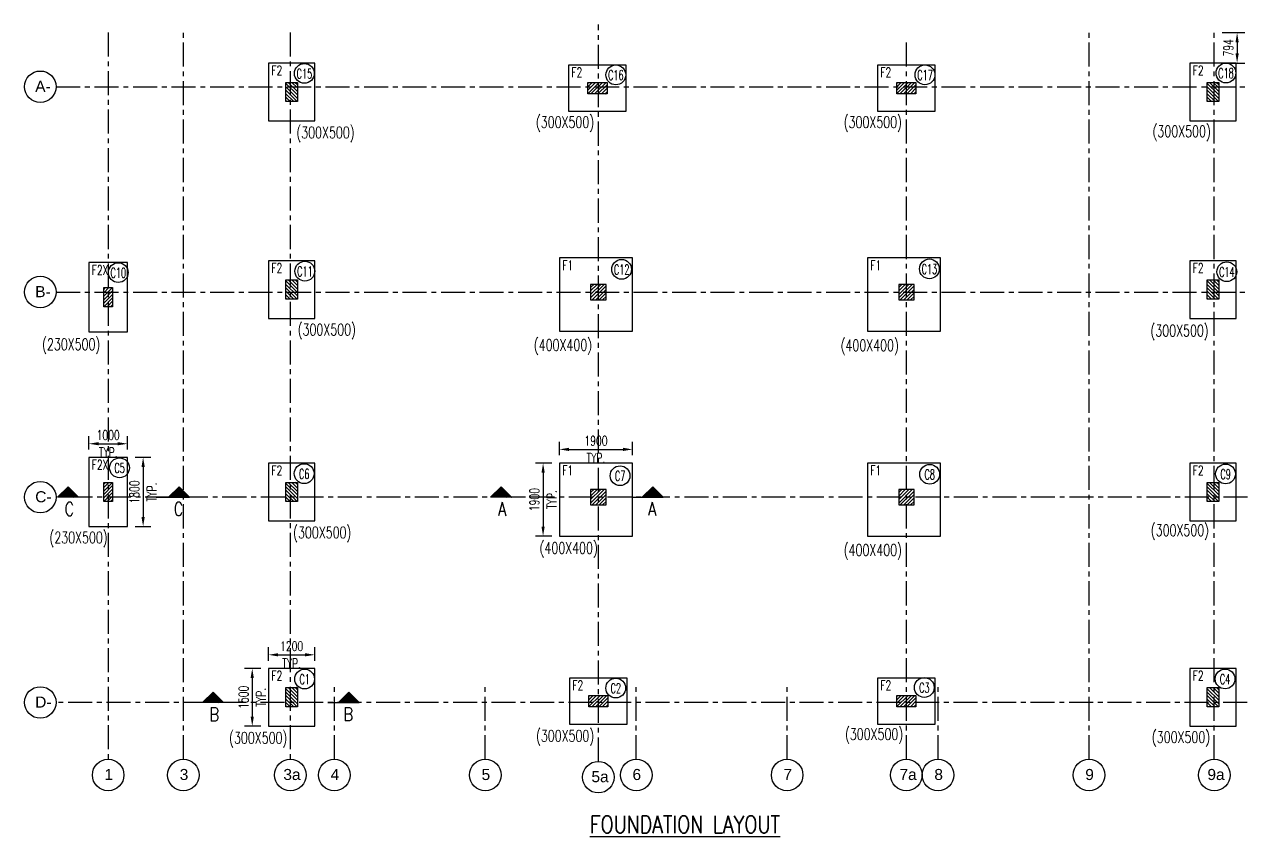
# Model space of a CAD drawing. Header units: millimetres. Extents: x 2659630 to 6742168, y -2425387 to -732288.
# Drawn here: x 3093474 to 3125241, y -1207469 to -1186365 of the extents above; entities that cross this region are included whole.
import ezdxf
from ezdxf.enums import TextEntityAlignment as Align

# ---------------------------------------------------------------- set-up
doc = ezdxf.new("R2010")
doc.units = ezdxf.units.MM
doc.header["$PDMODE"] = 35
doc.header["$PDSIZE"] = -25
doc.linetypes.add('CENTER', pattern=[2, 1.25, -0.25, 0.25, -0.25])
for name, color, linetype in [('S-COLUMN', 1, 'Continuous'), ('S-COLUMN CIRCLE', 9, 'Continuous'), ('S-COLUMN HATCH', 8, 'Continuous'), ('S-COLUMN NO', 2, 'Continuous'), ('S-COLUMN SIZES', 2, 'Continuous'), ('S-DIM-1', 5, 'Continuous'), ('S-FOOTING', 4, 'Continuous'), ('S-GRIDE CIRCLE', 8, 'Continuous'), ('S-GRIDE LINE', 8, 'CENTER'), ('S-GRIDE NO', 1, 'Continuous'), ('S-SECTION MARK', 1, 'Continuous'), ('S-TEXT', 2, 'Continuous'), ('S-TITIL', 6, 'Continuous')]:
    doc.layers.add(name, color=color, linetype=linetype)
doc.styles.add('Arial', font='arial.ttf', dxfattribs={"height": 123})
doc.styles.add('ROMANS', font='r.shx', dxfattribs={"width": 0.7})
doc.dimstyles.new('dim100', dxfattribs={"dimtxt": 250, "dimasz": 250, "dimexe": 200, "dimexo": 200, "dimgap": 100, "dimtad": 1, "dimdec": 0, "dimrnd": 1, "dimzin": 0, "dimdsep": 46, "dimtxsty": 'ROMANS', "dimcen": 0, "dimclrd": 5, "dimclre": 5, "dimclrt": 4, "dimadec": 0, "dimazin": 0, "dimtfac": 1, "dimtdec": 0, "dimtix": 1, "dimtofl": 0, "dimtmove": 2, "dimatfit": 3, "dimfxl": 1, "dimtolj": 1, "dimtzin": 0, "dimlwd": -1, "dimlwe": -1, "dimarcsym": 0})

# ---------------------------------------------------------------- blocks, each defined once
blk = doc.blocks.new('*D1983')
at = {"layer": 'Defpoints', "color": 0, "ltscale": 1200}
for p in [(3099813, -1203099), (3099390, -1204599), (3099813, -1204599)]:
    blk.add_point(p, dxfattribs=at)
at = {"layer": 'S-DIM-1', "color": 5, "ltscale": 2500}
for p, q in [((3099613, -1203099), (3099190, -1203099)), ((3099390, -1203349), (3099390, -1204349)), ((3099613, -1204599), (3099190, -1204599))]:
    blk.add_line(p, q, dxfattribs=at)
at = {"layer": 'S-DIM-1', "color": 5, "ltscale": 1200}
for points in [[(3099432, -1203349), (3099348, -1203349), (3099390, -1203099)], [(3099348, -1204349), (3099432, -1204349), (3099390, -1204599)]]:
    blk.add_solid(points, dxfattribs=at)
at = {"layer": 'S-DIM-1', "color": 4, "ltscale": 1200, "char_height": 250, "attachment_point": 5, "rotation": 90, "style": 'ROMANS'}
for s, insert in [('\\A1;1500', (3099165, -1203849)), ('TYP.', (3099615, -1203849))]:
    blk.add_mtext(s, dxfattribs=dict(at, insert=insert))
blk = doc.blocks.new('*D1982')
at = {"layer": 'Defpoints', "color": 0, "ltscale": 1200}
for p in [(3101013, -1202746), (3099813, -1203099), (3101013, -1203099)]:
    blk.add_point(p, dxfattribs=at)
at = {"layer": 'S-DIM-1', "color": 5, "ltscale": 2500}
for p, q in [((3099813, -1202899), (3099813, -1202546)), ((3101013, -1202899), (3101013, -1202546)), ((3100063, -1202746), (3100763, -1202746))]:
    blk.add_line(p, q, dxfattribs=at)
at = {"layer": 'S-DIM-1', "color": 5, "ltscale": 1200}
for points in [[(3100063, -1202704), (3100063, -1202787), (3099813, -1202746)], [(3100763, -1202787), (3100763, -1202704), (3101013, -1202746)]]:
    blk.add_solid(points, dxfattribs=at)
at = {"layer": 'S-DIM-1', "color": 4, "ltscale": 1200, "char_height": 250, "attachment_point": 5, "style": 'ROMANS'}
for s, insert in [('\\A1;1200', (3100413, -1202521)), ('TYP.', (3100413, -1202971))]:
    blk.add_mtext(s, dxfattribs=dict(at, insert=insert))
blk = doc.blocks.new('*D1984')
at = {"layer": 'Defpoints', "color": 0, "ltscale": 1200}
for p in [(3109268, -1197408), (3107368, -1197762), (3109268, -1197762)]:
    blk.add_point(p, dxfattribs=at)
at = {"layer": 'S-DIM-1', "color": 5, "ltscale": 2500}
for p, q in [((3107368, -1197562), (3107368, -1197208)), ((3109268, -1197562), (3109268, -1197208)), ((3107618, -1197408), (3109018, -1197408))]:
    blk.add_line(p, q, dxfattribs=at)
at = {"layer": 'S-DIM-1', "color": 5, "ltscale": 1200}
for points in [[(3107618, -1197366), (3107618, -1197450), (3107368, -1197408)], [(3109018, -1197450), (3109018, -1197366), (3109268, -1197408)]]:
    blk.add_solid(points, dxfattribs=at)
at = {"layer": 'S-DIM-1', "color": 4, "ltscale": 1200, "char_height": 250, "attachment_point": 5, "style": 'ROMANS'}
for s, insert in [('\\A1;1900', (3108318, -1197183)), ('TYP.', (3108318, -1197633))]:
    blk.add_mtext(s, dxfattribs=dict(at, insert=insert))
blk = doc.blocks.new('*D1985')
at = {"layer": 'Defpoints', "color": 0, "ltscale": 1200}
for p in [(3107368, -1197762), (3106944, -1199662), (3107368, -1199662)]:
    blk.add_point(p, dxfattribs=at)
at = {"layer": 'S-DIM-1', "color": 5, "ltscale": 2500}
for p, q in [((3107168, -1197762), (3106744, -1197762)), ((3106944, -1198012), (3106944, -1199412)), ((3107168, -1199662), (3106744, -1199662))]:
    blk.add_line(p, q, dxfattribs=at)
at = {"layer": 'S-DIM-1', "color": 5, "ltscale": 1200}
for points in [[(3106986, -1198012), (3106903, -1198012), (3106944, -1197762)], [(3106903, -1199412), (3106986, -1199412), (3106944, -1199662)]]:
    blk.add_solid(points, dxfattribs=at)
at = {"layer": 'S-DIM-1', "color": 4, "ltscale": 1200, "char_height": 250, "attachment_point": 5, "rotation": 90, "style": 'ROMANS'}
for s, insert in [('\\A1;1900', (3106719, -1198712)), ('TYP.', (3107169, -1198712))]:
    blk.add_mtext(s, dxfattribs=dict(at, insert=insert))
blk = doc.blocks.new('*D2006')
at = {"layer": 'Defpoints', "color": 0, "ltscale": 1200}
for p in [(3096148, -1197261), (3095148, -1197614), (3096148, -1197614)]:
    blk.add_point(p, dxfattribs=at)
at = {"layer": 'S-DIM-1', "color": 5, "ltscale": 2500}
for p, q in [((3095148, -1197414), (3095148, -1197061)), ((3095398, -1197261), (3095898, -1197261)), ((3096148, -1197414), (3096148, -1197061))]:
    blk.add_line(p, q, dxfattribs=at)
at = {"layer": 'S-DIM-1', "color": 5, "ltscale": 1200}
for points in [[(3095398, -1197219), (3095398, -1197302), (3095148, -1197261)], [(3095898, -1197302), (3095898, -1197219), (3096148, -1197261)]]:
    blk.add_solid(points, dxfattribs=at)
at = {"layer": 'S-DIM-1', "color": 4, "ltscale": 1200, "char_height": 250, "attachment_point": 5, "style": 'ROMANS'}
for s, insert in [('\\A1;1000', (3095648, -1197036)), ('TYP.', (3095648, -1197486))]:
    blk.add_mtext(s, dxfattribs=dict(at, insert=insert))
blk = doc.blocks.new('*D2005')
at = {"layer": 'Defpoints', "color": 0, "ltscale": 1200}
for p in [(3096148, -1197614), (3096148, -1199414), (3096556, -1199414)]:
    blk.add_point(p, dxfattribs=at)
at = {"layer": 'S-DIM-1', "color": 5, "ltscale": 2500}
for p, q in [((3096348, -1197614), (3096756, -1197614)), ((3096556, -1197864), (3096556, -1199164)), ((3096348, -1199414), (3096756, -1199414))]:
    blk.add_line(p, q, dxfattribs=at)
at = {"layer": 'S-DIM-1', "color": 5, "ltscale": 1200}
for points in [[(3096598, -1197864), (3096514, -1197864), (3096556, -1197614)], [(3096514, -1199164), (3096598, -1199164), (3096556, -1199414)]]:
    blk.add_solid(points, dxfattribs=at)
at = {"layer": 'S-DIM-1', "color": 4, "ltscale": 1200, "char_height": 250, "attachment_point": 5, "rotation": 90, "style": 'ROMANS'}
for s, insert in [('\\A1;1800', (3096331, -1198514)), ('TYP.', (3096781, -1198514))]:
    blk.add_mtext(s, dxfattribs=dict(at, insert=insert))
blk = doc.blocks.new('*D2047')
at = {"layer": 'Defpoints', "color": 0, "ltscale": 1200}
for p in [(3124378, -1186576), (3124378, -1187369), (3124970, -1187369)]:
    blk.add_point(p, dxfattribs=at)
at = {"layer": 'S-COLUMN NO', "color": 5, "ltscale": 2500}
for p, q in [((3124578, -1186576), (3125170, -1186576)), ((3124970, -1186826), (3124970, -1187119)), ((3124578, -1187369), (3125170, -1187369))]:
    blk.add_line(p, q, dxfattribs=at)
at = {"layer": 'S-COLUMN NO', "color": 5, "ltscale": 1200}
for points in [[(3125012, -1186826), (3124929, -1186826), (3124970, -1186576)], [(3124929, -1187119), (3125012, -1187119), (3124970, -1187369)]]:
    blk.add_solid(points, dxfattribs=at)
at = {"layer": 'S-COLUMN NO', "color": 4, "ltscale": 1200, "insert": (3124745, -1186973), "char_height": 250, "attachment_point": 5, "rotation": 90, "style": 'ROMANS'}
blk.add_mtext('\\A1;794', dxfattribs=at)

msp = doc.modelspace()

# ---------------------------------------------------------------- hatches: boundary and pattern name
at = {"layer": 'S-COLUMN HATCH', "true_color": 0x939598}
h = msp.add_hatch(dxfattribs=at)
h.set_pattern_fill('ANSI31', color=252, scale=20, angle=270)
h.set_pattern_definition([(315, (2225632.966, -4838686.146), (44.9012806, 44.9012806), [])])
h.paths.add_polyline_path([(3100263.108, -1188369.422), (3100263.108, -1187869.424), (3100563.11, -1187869.424), (3100563.11, -1188369.422)])
h = msp.add_hatch(dxfattribs=at)
h.set_pattern_fill('ANSI31', color=252, scale=20, angle=180)
h.set_pattern_definition([(225, (-542212.01, -313239.473), (44.9012806, -44.9012806), [])])
h.paths.add_polyline_path([(3108104.714, -1187869.615), (3108604.713, -1187869.615), (3108604.713, -1188169.618), (3108104.714, -1188169.618)])
h = msp.add_hatch(dxfattribs=at)
h.set_pattern_fill('ANSI31', color=252, scale=20, angle=180)
h.set_pattern_definition([(225, (-534187.01, -313239.28), (44.9012806, -44.9012806), [])])
h.paths.add_polyline_path([(3116129.716, -1187869.424), (3116629.715, -1187869.424), (3116629.715, -1188169.426), (3116129.716, -1188169.426)])
h = msp.add_hatch(dxfattribs=at)
h.set_pattern_fill('ANSI31', color=252, scale=20, angle=270)
h.set_pattern_definition([(315, (2249562.96, -4838686.146), (44.9012806, 44.9012806), [])])
h.paths.add_polyline_path([(3124193.099, -1188369.422), (3124193.099, -1187869.424), (3124493.101, -1187869.424), (3124493.101, -1188369.422)])
h = msp.add_hatch(dxfattribs=at)
h.set_pattern_fill('ANSI31', color=252, scale=20, angle=270)
h.set_pattern_definition([(315, (2225632.966, -4843821.15), (44.9012806, 44.9012806), [])])
h.paths.add_polyline_path([(3100263.108, -1193504.426), (3100263.108, -1193004.427), (3100563.11, -1193004.427), (3100563.11, -1193504.426)])
h = msp.add_hatch(dxfattribs=at)
h.set_pattern_fill('ANSI31', color=252, scale=20, angle=180)
h.set_pattern_definition([(225, (-548747.354, -328659.565), (44.9012806, -44.9012806), [])])
h.paths.add_polyline_path([(3108579.648, -1193119.426), (3108179.648, -1193119.426), (3108179.648, -1193519.426), (3108579.648, -1193519.426)])
h = msp.add_hatch(dxfattribs=at)
h.set_pattern_fill('ANSI31', color=252, scale=20, angle=180)
h.set_pattern_definition([(225, (-540747.29, -328659.565), (44.9012806, -44.9012806), [])])
h.paths.add_polyline_path([(3116579.715, -1193119.426), (3116179.715, -1193119.426), (3116179.715, -1193519.426), (3116579.715, -1193519.426)])
h = msp.add_hatch(dxfattribs=at)
h.set_pattern_fill('ANSI31', color=252, scale=20, angle=270)
h.set_pattern_definition([(315, (2249562.964, -4843821.15), (44.9012806, 44.9012806), [])])
h.paths.add_polyline_path([(3124193.106, -1193504.426), (3124193.106, -1193004.427), (3124493.108, -1193004.427), (3124493.108, -1193504.426)])
h = msp.add_hatch(dxfattribs=at)
h.set_pattern_fill('ANSI31', color=252, scale=20, angle=180)
h.set_pattern_definition([(225, (-542629.934, -323504.234), (44.9012806, -44.9012806), [])])
h.paths.add_polyline_path([(3095533.101, -1193204.427), (3095763.088, -1193204.427), (3095763.081, -1193704.424), (3095533.095, -1193704.424)])
h = msp.add_hatch(dxfattribs=at)
h.set_pattern_fill('ANSI31', color=252, scale=20, angle=180)
h.set_pattern_definition([(225, (-542629.93, -328564.235), (44.9012806, -44.9012806), [])])
h.paths.add_polyline_path([(3095533.108, -1198264.428), (3095763.095, -1198264.428), (3095763.088, -1198764.425), (3095533.101, -1198764.425)])
h = msp.add_hatch(dxfattribs=at)
h.set_pattern_fill('ANSI31', color=252, scale=20, angle=270)
h.set_pattern_definition([(315, (2225632.957, -4849081.15), (44.9012806, 44.9012806), [])])
h.paths.add_polyline_path([(3100263.099, -1198764.425), (3100263.099, -1198264.426), (3100563.101, -1198264.426), (3100563.101, -1198764.425)])
h = msp.add_hatch(dxfattribs=at)
h.set_pattern_fill('ANSI31', color=252, scale=20, angle=180)
h.set_pattern_definition([(225, (-548747.354, -333989.565), (44.9012806, -44.9012806), [])])
h.paths.add_polyline_path([(3108579.648, -1198449.426), (3108179.648, -1198449.426), (3108179.648, -1198849.426), (3108579.648, -1198849.426)])
h = msp.add_hatch(dxfattribs=at)
h.set_pattern_fill('ANSI31', color=252, scale=20, angle=180)
h.set_pattern_definition([(225, (-540747.29, -333989.565), (44.9012806, -44.9012806), [])])
h.paths.add_polyline_path([(3116579.715, -1198449.426), (3116179.715, -1198449.426), (3116179.715, -1198849.426), (3116579.715, -1198849.426)])
h = msp.add_hatch(dxfattribs=at)
h.set_pattern_fill('ANSI31', color=252, scale=20, angle=270)
h.set_pattern_definition([(315, (2249562.954, -4849081.15), (44.9012806, 44.9012806), [])])
h.paths.add_polyline_path([(3124193.096, -1198764.425), (3124193.096, -1198264.426), (3124493.099, -1198264.426), (3124493.099, -1198764.425)])
h = msp.add_hatch(dxfattribs=at)
h.set_pattern_fill('ANSI31', color=252, scale=20, angle=270)
h.set_pattern_definition([(315, (2225632.96, -4854416.15), (44.9012806, 44.9012806), [])])
h.paths.add_polyline_path([(3100263.101, -1204099.426), (3100263.101, -1203599.427), (3100563.104, -1203599.427), (3100563.104, -1204099.426)])
h = msp.add_hatch(dxfattribs=at)
h.set_pattern_fill('ANSI31', color=252, scale=20, angle=270)
h.set_pattern_definition([(315, (2249562.96, -4854416.15), (44.9012806, 44.9012806), [])])
h.paths.add_polyline_path([(3124193.099, -1204099.426), (3124193.099, -1203599.427), (3124493.101, -1203599.427), (3124493.101, -1204099.426)])
h = msp.add_hatch(dxfattribs=at)
h.set_pattern_fill('ANSI31', color=252, scale=20, angle=180)
h.set_pattern_definition([(225, (-542187.08, -329169.28), (44.9012806, -44.9012806), [])])
h.paths.add_polyline_path([(3108129.644, -1203799.423), (3108629.643, -1203799.423), (3108629.643, -1204099.426), (3108129.644, -1204099.426)])
h = msp.add_hatch(dxfattribs=at)
h.set_pattern_fill('ANSI31', color=252, scale=20, angle=180)
h.set_pattern_definition([(225, (-534187.01, -329169.28), (44.9012806, -44.9012806), [])])
h.paths.add_polyline_path([(3116129.716, -1203799.423), (3116629.715, -1203799.423), (3116629.715, -1204099.426), (3116129.716, -1204099.426)])
at = {"layer": 'S-SECTION MARK', "ltscale": 5}
h = msp.add_hatch(dxfattribs=at)
h.set_pattern_fill('ANSI31', color=256, scale=172.406964, style=0)
h.set_pattern_definition([(45, (3020009.965, -1200488.404), (-15.2387667, 15.2387667), [])])
h.paths.add_polyline_path([(3094607.105, -1198382.296), (3094335.24, -1198649.426), (3094878.971, -1198649.426)])
h = msp.add_hatch(dxfattribs=at)
h.set_pattern_fill('ANSI31', color=256, scale=172.406964, angle=180, style=0)
h.set_pattern_definition([(135, (3172084.906, -1200488.404), (15.2387667, 15.2387667), [])])
h.paths.add_polyline_path([(3097487.765, -1198382.296), (3097759.63, -1198649.426), (3097215.9, -1198649.426)])
h = msp.add_hatch(dxfattribs=at)
h.set_pattern_fill('ANSI31', color=256, scale=172.406964, style=0)
h.set_pattern_definition([(45, (3031255.062, -1200488.404), (-15.2387667, 15.2387667), [])])
h.paths.add_polyline_path([(3105852.203, -1198382.296), (3105580.337, -1198649.426), (3106124.068, -1198649.426)])
h = msp.add_hatch(dxfattribs=at)
h.set_pattern_fill('ANSI31', color=256, scale=172.406964, angle=180, style=0)
h.set_pattern_definition([(135, (3184388.553, -1200488.404), (15.2387667, 15.2387667), [])])
h.paths.add_polyline_path([(3109791.412, -1198382.296), (3110063.277, -1198649.426), (3109519.547, -1198649.426)])
h = msp.add_hatch(dxfattribs=at)
h.set_pattern_fill('ANSI31', color=256, scale=172.406964, style=0)
h.set_pattern_definition([(45, (3023776.584, -1205823.404), (-15.2387667, 15.2387667), [])])
h.paths.add_polyline_path([(3098373.724, -1203717.296), (3098101.859, -1203984.426), (3098645.59, -1203984.426)])
h = msp.add_hatch(dxfattribs=at)
h.set_pattern_fill('ANSI31', color=256, scale=172.406964, angle=180, style=0)
h.set_pattern_definition([(135, (3176495.516, -1205823.404), (15.2387667, 15.2387667), [])])
h.paths.add_polyline_path([(3101898.375, -1203717.296), (3102170.241, -1203984.426), (3101626.51, -1203984.426)])

# ---------------------------------------------------------------- linework, layer by layer
at = {"layer": 'S-COLUMN', "color": 1}
for points in [[(3100263.108, -1188369.422), (3100263.108, -1187869.424), (3100563.11, -1187869.424), (3100563.11, -1188369.422)], [(3108104.714, -1187869.615), (3108604.713, -1187869.615), (3108604.713, -1188169.618), (3108104.714, -1188169.618)], [(3116129.716, -1187869.424), (3116629.715, -1187869.424), (3116629.715, -1188169.426), (3116129.716, -1188169.426)], [(3124193.099, -1188369.422), (3124193.099, -1187869.424), (3124493.101, -1187869.424), (3124493.101, -1188369.422)], [(3100263.108, -1193504.426), (3100263.108, -1193004.427), (3100563.11, -1193004.427), (3100563.11, -1193504.426)], [(3108579.648, -1193119.426), (3108179.648, -1193119.426), (3108179.648, -1193519.426), (3108579.648, -1193519.426)], [(3116579.715, -1193119.426), (3116179.715, -1193119.426), (3116179.715, -1193519.426), (3116579.715, -1193519.426)], [(3124193.106, -1193504.426), (3124193.106, -1193004.427), (3124493.108, -1193004.427), (3124493.108, -1193504.426)], [(3095533.101, -1193204.427), (3095763.088, -1193204.427), (3095763.081, -1193704.424), (3095533.095, -1193704.424)], [(3095533.108, -1198264.428), (3095763.095, -1198264.428), (3095763.088, -1198764.425), (3095533.101, -1198764.425)], [(3100263.099, -1198764.425), (3100263.099, -1198264.426), (3100563.101, -1198264.426), (3100563.101, -1198764.425)], [(3108579.648, -1198449.426), (3108179.648, -1198449.426), (3108179.648, -1198849.426), (3108579.648, -1198849.426)], [(3116579.715, -1198449.426), (3116179.715, -1198449.426), (3116179.715, -1198849.426), (3116579.715, -1198849.426)], [(3124193.096, -1198764.425), (3124193.096, -1198264.426), (3124493.099, -1198264.426), (3124493.099, -1198764.425)], [(3100263.101, -1204099.426), (3100263.101, -1203599.427), (3100563.104, -1203599.427), (3100563.104, -1204099.426)], [(3124193.099, -1204099.426), (3124193.099, -1203599.427), (3124493.101, -1203599.427), (3124493.101, -1204099.426)], [(3108129.644, -1203799.423), (3108629.643, -1203799.423), (3108629.643, -1204099.426), (3108129.644, -1204099.426)], [(3116129.716, -1203799.423), (3116629.715, -1203799.423), (3116629.715, -1204099.426), (3116129.716, -1204099.426)]]:
    msp.add_lwpolyline(points, close=True, dxfattribs=at)
at = {"layer": 'S-COLUMN CIRCLE'}
for centre in [(3100743.015, -1187637.494), (3108832.704, -1187675.43), (3116862.682, -1187674.455), (3124678.921, -1187626.521), (3100756.889, -1192776.315), (3108983.919, -1192728.458), (3116977.016, -1192716.572), (3095909.403, -1192813.591), (3124702.111, -1192791.323), (3095942.78, -1197886.318), (3100738.255, -1198038.051), (3108943.908, -1198091.404), (3116985.162, -1198054.217), (3124669.358, -1198045.938), (3100750.624, -1203375.129), (3124656.529, -1203373.601), (3108831.539, -1203610.817), (3116844.733, -1203595.425)]:
    msp.add_circle(centre, 257.143, dxfattribs=at)
at = {"layer": 'S-FOOTING'}
for points in [[(3099813.109, -1188869.423), (3101013.109, -1188869.423), (3101013.109, -1187369.423), (3099813.109, -1187369.423)], [(3109104.714, -1188619.617), (3109104.714, -1187419.617), (3107604.714, -1187419.617), (3107604.714, -1188619.617)], [(3117129.715, -1188619.425), (3117129.715, -1187419.425), (3115629.715, -1187419.425), (3115629.715, -1188619.425)], [(3123743.1, -1188869.423), (3124943.1, -1188869.423), (3124943.1, -1187369.423), (3123743.1, -1187369.423)], [(3099813.109, -1194004.426), (3101013.109, -1194004.426), (3101013.109, -1192504.426), (3099813.109, -1192504.426)], [(3107367.546, -1194331.528), (3109267.546, -1194331.528), (3109267.546, -1192431.528), (3107367.546, -1192431.528)], [(3115367.613, -1194331.528), (3117267.613, -1194331.528), (3117267.613, -1192431.528), (3115367.613, -1192431.528)], [(3123743.107, -1194004.426), (3124943.107, -1194004.426), (3124943.107, -1192504.426), (3123743.107, -1192504.426)], [(3095148.098, -1194354.426), (3096148.098, -1194354.426), (3096148.098, -1192554.426), (3095148.098, -1192554.426)], [(3095148.098, -1199414.426), (3096148.098, -1199414.426), (3096148.098, -1197614.426), (3095148.098, -1197614.426)], [(3099813.1, -1199264.426), (3101013.1, -1199264.426), (3101013.1, -1197764.426), (3099813.1, -1197764.426)], [(3107367.546, -1199661.528), (3109267.546, -1199661.528), (3109267.546, -1197761.528), (3107367.546, -1197761.528)], [(3115367.613, -1199661.528), (3117267.613, -1199661.528), (3117267.613, -1197761.528), (3115367.613, -1197761.528)], [(3123743.098, -1199264.426), (3124943.098, -1199264.426), (3124943.098, -1197764.426), (3123743.098, -1197764.426)], [(3099813.103, -1204599.426), (3101013.103, -1204599.426), (3101013.103, -1203099.426), (3099813.103, -1203099.426)], [(3123743.1, -1204599.426), (3124943.1, -1204599.426), (3124943.1, -1203099.426), (3123743.1, -1203099.426)], [(3109129.644, -1204549.424), (3109129.644, -1203349.424), (3107629.644, -1203349.424), (3107629.644, -1204549.424)], [(3117129.715, -1204549.424), (3117129.715, -1203349.424), (3115629.715, -1203349.424), (3115629.715, -1204549.424)]]:
    msp.add_lwpolyline(points, close=True, dxfattribs=at)
at = {"layer": 'S-GRIDE CIRCLE'}
for centre in [(3093883.644, -1187984.358), (3093883.644, -1187984.358), (3093883.644, -1187984.358), (3093883.644, -1193319.36), (3093883.644, -1193319.36), (3093883.644, -1193319.36), (3093883.644, -1198649.36), (3093883.644, -1198649.36), (3093883.644, -1198649.36), (3093883.644, -1203984.426), (3093883.644, -1203984.426), (3093883.644, -1203984.426), (3095648.106, -1205869.986), (3095648.106, -1205869.986), (3095648.106, -1205869.986), (3097603.106, -1205869.986), (3097603.106, -1205869.986), (3097603.106, -1205869.986), (3100378.106, -1205869.986), (3100378.106, -1205869.986), (3100378.106, -1205869.986), (3101523.106, -1205869.986), (3101523.106, -1205869.986), (3101523.106, -1205869.986), (3105443.106, -1205869.986), (3105443.106, -1205869.986), (3105443.106, -1205869.986), (3108379.648, -1205925.658), (3108379.648, -1205925.658), (3108379.648, -1205925.658), (3109363.106, -1205869.986), (3109363.106, -1205869.986), (3109363.106, -1205869.986), (3113283.106, -1205869.986), (3113283.106, -1205869.986), (3113283.106, -1205869.986), (3116379.715, -1205869.986), (3116379.715, -1205869.986), (3116379.715, -1205869.986), (3117203.106, -1205869.986), (3117203.106, -1205869.986), (3117203.106, -1205869.986), (3121123.106, -1205869.986), (3121123.106, -1205869.986), (3121123.106, -1205869.986), (3124378.106, -1205869.986), (3124378.106, -1205869.986), (3124378.106, -1205869.986)]:
    msp.add_circle(centre, 409.836, dxfattribs=at)
at = {"layer": 'S-GRIDE LINE', "ltscale": 500}
for p, q in [((3108379.648, -1205515.822), (3108379.648, -1186364.719)), ((3095648.106, -1186575.808), (3095648.106, -1205460.15)), ((3097603.106, -1205460.15), (3097603.106, -1186575.808)), ((3100378.106, -1186575.808), (3100378.106, -1205460.15)), ((3116379.715, -1205460.15), (3116379.715, -1186764.967)), ((3121123.106, -1205460.15), (3121123.106, -1186575.808)), ((3124378.106, -1205460.15), (3124378.106, -1186575.808)), ((3094293.48, -1187984.424), (3125240.808, -1187984.424)), ((3094293.48, -1193319.426), (3125240.808, -1193319.426)), ((3125238.13, -1198649.426), (3094293.48, -1198649.426)), ((3101523.106, -1205460.15), (3101523.106, -1203460.15)), ((3105443.106, -1205460.15), (3105443.106, -1203460.15)), ((3109363.106, -1205460.15), (3109363.106, -1203460.15)), ((3113283.106, -1205460.15), (3113283.106, -1203460.15)), ((3117203.106, -1205460.15), (3117203.106, -1203460.15)), ((3125230.817, -1203984.426), (3094293.48, -1203984.426))]:
    msp.add_line(p, q, dxfattribs=at)
at = {"layer": 'S-SECTION MARK'}
for p, q in [((3094335.24, -1198649.426), (3094607.105, -1198382.296)), ((3094878.971, -1198649.426), (3094607.105, -1198382.296)), ((3097215.9, -1198649.426), (3097487.765, -1198382.296)), ((3097759.63, -1198649.426), (3097487.765, -1198382.296)), ((3105580.337, -1198649.426), (3105852.203, -1198382.296)), ((3106124.068, -1198649.426), (3105852.203, -1198382.296)), ((3109519.547, -1198649.426), (3109791.412, -1198382.296)), ((3110063.277, -1198649.426), (3109791.412, -1198382.296)), ((3095148.098, -1198649.426), (3094335.24, -1198649.426)), ((3096896.772, -1198649.426), (3097759.63, -1198649.426)), ((3106393.195, -1198649.426), (3105580.337, -1198649.426)), ((3109250.419, -1198649.426), (3110063.277, -1198649.426)), ((3098101.859, -1203984.426), (3098373.724, -1203717.296)), ((3098645.59, -1203984.426), (3098373.724, -1203717.296)), ((3101626.51, -1203984.426), (3101898.375, -1203717.296)), ((3102170.241, -1203984.426), (3101898.375, -1203717.296)), ((3098914.717, -1203984.426), (3098101.859, -1203984.426)), ((3101357.383, -1203984.426), (3102170.241, -1203984.426))]:
    msp.add_line(p, q, dxfattribs=at)

# ---------------------------------------------------------------- texts
at = {"layer": 'S-COLUMN NO', "style": 'ROMANS', "width": 0.6}
for s, p in [('C15', (3100744.383, -1187643.024, 0)), ('C16', (3108834.073, -1187680.96, 0)), ('C17', (3116864.05, -1187679.986, 0)), ('C18', (3124680.289, -1187632.051, 0)), ('C10', (3095910.771, -1192819.121, 0)), ('C11', (3100758.257, -1192781.846, 0)), ('C12', (3108985.287, -1192733.988, 0)), ('C13', (3116978.384, -1192722.102, 0)), ('C14', (3124703.48, -1192796.853, 0)), ('C5', (3095944.148, -1197891.848, 0)), ('C6', (3100739.623, -1198043.582, 0)), ('C8', (3116986.53, -1198059.747, 0)), ('C9', (3124670.726, -1198051.469, 0)), ('C7', (3108945.276, -1198096.934, 0)), ('C1', (3100751.993, -1203380.66, 0)), ('C1', (3100751.993, -1203380.66, 0)), ('C1', (3100751.993, -1203380.66, 0)), ('C4', (3124657.897, -1203379.132, 0)), ('C2', (3108832.907, -1203616.348, 0)), ('C3', (3116846.102, -1203600.956, 0))]:
    msp.add_text(s, height=257.1429, dxfattribs=at).set_placement(p, align=Align.MIDDLE_CENTER)
at = {"layer": 'S-COLUMN SIZES', "lineweight": -2, "style": 'ROMANS', "width": 0.7}
for s, p in [('(300X500)', (3107513.64, -1188904.3, 0)), ('(300X500)', (3115509.368, -1188903.929, 0)), ('(300X500)', (3101292.588, -1189173.668, 0)), ('(300X500)', (3123530.426, -1189143.806, 0)), ('(300X500)', (3101327.138, -1194296.176, 0)), ('(300X500)', (3123476.267, -1194323.548, 0)), ('(230X500)', (3094688.038, -1194676.618, 0)), ('(400X400)', (3107460.687, -1194697.318, 0)), ('(400X400)', (3115427.656, -1194705.511, 0)), ('(230X500)', (3094878.879, -1199697.011, 0)), ('(300X500)', (3101208.321, -1199567.251, 0)), ('(300X500)', (3123485.528, -1199510.806, 0)), ('(400X400)', (3107609.335, -1199970.475, 0)), ('(400X400)', (3115509.59, -1200024.585, 0)), ('(300X500)', (3115540.731, -1204807.046, 0)), ('(300X500)', (3099545.5, -1204904.585, 0)), ('(300X500)', (3107515.877, -1204850.973, 0)), ('(300X500)', (3123512.886, -1204885.028, 0))]:
    msp.add_text(s, height=300, dxfattribs=at).set_placement(p, align=Align.MIDDLE_CENTER)
at = {"layer": 'S-GRIDE NO', "style": 'Arial'}
for s, height, p in [('A-', 287.9195, (3093752.819, -1188117.36)), ('B-', 287.9195, (3093752.819, -1193452.362)), ('C-', 287.9195, (3093752.819, -1198782.362)), ('D-', 287.9195, (3093752.819, -1204117.427)), ('1', 287.919, (3095551.425, -1205999.825)), ('1', 287.919, (3095551.425, -1205999.825)), ('1', 287.919, (3095551.425, -1205999.825)), ('3', 287.919, (3097506.425, -1205999.825)), ('3a', 287.9195, (3100198.435, -1205999.825)), ('4', 287.919, (3101426.425, -1205999.825)), ('5', 287.919, (3105346.425, -1205999.825)), ('5a', 287.9195, (3108199.977, -1206055.496)), ('6', 287.919, (3109266.425, -1205999.825)), ('7', 287.919, (3113186.425, -1205999.825)), ('7a', 287.9195, (3116200.044, -1205999.825)), ('8', 287.919, (3117106.425, -1205999.825)), ('9', 287.919, (3121026.425, -1205999.825)), ('9a', 287.9195, (3124198.435, -1205999.825))]:
    msp.add_text(s, height=height, dxfattribs=at).set_placement(p)
at = {"layer": 'S-SECTION MARK', "style": 'ROMANS', "width": 0.8}
for s, p in [('C', (3094638.076, -1198958.403, 0.026)), ('C', (3097474.25, -1198954.403, 0.026)), ('A', (3105883.173, -1198958.403, 0.026)), ('A', (3109777.897, -1198954.403, 0.026)), ('B', (3098404.695, -1204293.403, 0.026)), ('B', (3101884.86, -1204289.403, 0.026))]:
    msp.add_text(s, height=349.999, dxfattribs=at).set_placement(p, align=Align.MIDDLE)
at = {"layer": 'S-TEXT', "style": 'ROMANS', "width": 0.7}
for s, p in [('F2', (3099885.724, -1187686.526, 0.081)), ('F2', (3123815.715, -1187686.526, 0.081)), ('F2', (3107677.328, -1187736.72, 0.081)), ('F2', (3115702.33, -1187736.528, 0.081)), ('F1', (3107440.16, -1192748.631, 0.081)), ('F1', (3115440.227, -1192748.631, 0.081)), ('F2X', (3095220.712, -1192871.529, 0.081)), ('F2', (3099885.724, -1192821.529, 0.081)), ('F2', (3123815.721, -1192821.529, 0.081)), ('F2X', (3095220.712, -1197931.529, 0.081)), ('F2', (3099885.714, -1198081.529, 0.081)), ('F1', (3107440.16, -1198078.631, 0.081)), ('F1', (3115440.227, -1198078.631, 0.081)), ('F2', (3123815.712, -1198081.529, 0.081)), ('F2', (3099885.717, -1203416.529, 0.081)), ('F2', (3123815.715, -1203416.529, 0.081)), ('F2', (3107702.258, -1203666.527, 0.081)), ('F2', (3115702.33, -1203666.527, 0.081))]:
    msp.add_text(s, height=250, dxfattribs=at).set_placement(p)
at = {"layer": 'S-TITIL', "lineweight": 30, "style": 'ROMANS', "width": 0.8}
msp.add_text('%%UFOUNDATION LAYOUT', height=450, dxfattribs=at).set_placement((3110628.866, -1207153.73), align=Align.MIDDLE_CENTER)

# ---------------------------------------------------------------- dimensions: what is measured, and where the dimension line sits
at = {"layer": 'S-COLUMN NO', "ltscale": 2500}
dim = msp.add_linear_dim(base=(3124970.355, -1187369.423), p1=(3124378.106, -1186575.808), p2=(3124378.106, -1187369.423), angle=90, dimstyle='dim100', dxfattribs=at)
dim.commit()
dim.dimension.update_dxf_attribs({"geometry": '*D2047', "text_midpoint": (3124745.355, -1186972.616)})
at = {"layer": 'S-DIM-1', "ltscale": 2500}
for p1, p2, distance, picture, middle in [((3095148.098, -1197614.426), (3096148.098, -1197614.426), 353.6, '*D2006', (3095648.098, -1197260.826, -0.051)), ((3107367.546, -1197761.528), (3109267.546, -1197761.528), 353.6, '*D1984', (3108317.546, -1197407.928, -0.051)), ((3096148.098, -1197614.426), (3096148.098, -1199414.426), 407.835, '*D2005', (3096555.933, -1198514.426, -0.051)), ((3107367.546, -1197761.528), (3107367.546, -1199661.528), -423.245, '*D1985', (3106944.301, -1198711.528, -0.051)), ((3099813.103, -1203099.426), (3101013.103, -1203099.426), 353.6, '*D1982', (3100413.103, -1202745.826, -0.051)), ((3099813.103, -1203099.426), (3099813.103, -1204599.426), -423.245, '*D1983', (3099389.857, -1203849.426, -0.051))]:
    dim = msp.add_aligned_dim(p1=p1, p2=p2, distance=distance, text='<>\\XTYP.', dimstyle='dim100', dxfattribs=at)
    dim.commit()
    dim.dimension.update_dxf_attribs({"geometry": picture, "text_midpoint": middle})

doc.saveas('drawing.dxf')
